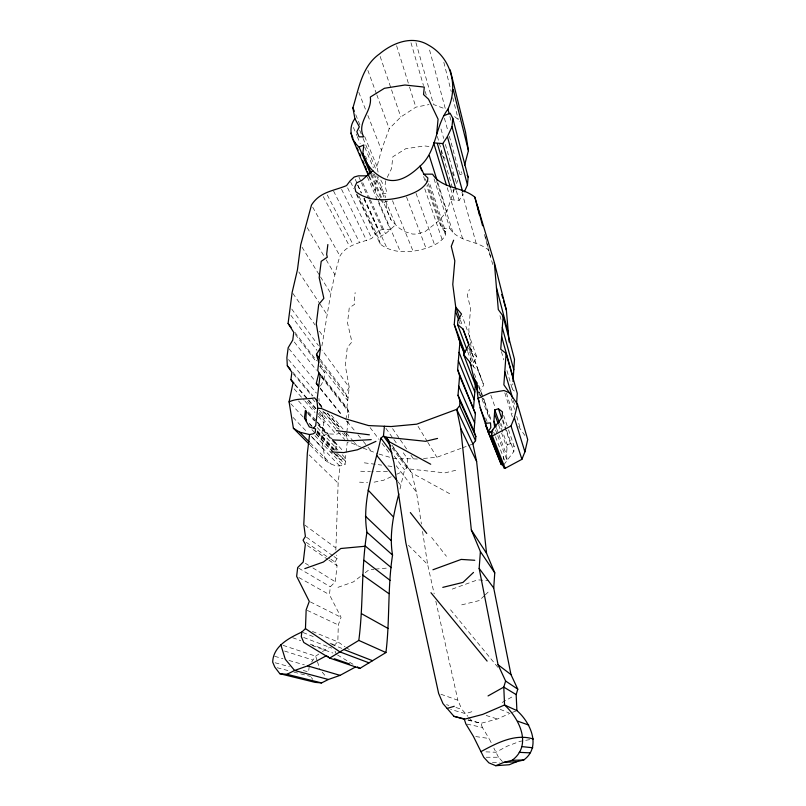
<?xml version="1.0" encoding="UTF-8"?>
<svg xmlns="http://www.w3.org/2000/svg" width="806" height="806" viewBox="0 0 806 806"><rect width="100%" height="100%" fill="white"/><g stroke="black" fill="none" stroke-linecap="round" stroke-linejoin="round"><path stroke-width="0.6" stroke-dasharray="4.03 3.02" d="M330.843 559.233L334.953 562.054L337.069 565.691L335.286 581.771L330.329 586.798L329.442 594.677L341.049 617.336L338.308 624.962L337.815 641.848L334.561 644.951L334.228 648.004M336.626 450.302L336.807 444.731L316.98 422.807M335.84 550.145L338.137 483.157L340.031 466.261L311.338 436.378M514.379 391.031L512.445 389.51L512.828 383.777M503.861 464.719L513.855 451.511L514.188 446.504L508.334 429.195M497.705 435.693L507.216 460.82L506.521 455.007L507.236 444.65L499.75 423.795M479.389 393.036L483.681 384.966L478.27 370.82L473.334 366.74L473.646 362.781L468.417 348.605M470.825 360.473L471.601 350.761L468.82 329.997L470.573 308.406L467.299 295.056L469.424 289.425M453.738 189.047L453.516 191.536L446.897 211.444L438.595 220.975L425.246 231.513L416.863 234.113L412.551 234.062L404.582 231.604L397.862 227.161L391.031 219.857L382.82 200.533M356.816 193.883L380.18 244.017C392.794 254.172 411.352 252.812 426.042 248.319C433.497 245.749 441.668 242.354 445.476 234.959L445.738 232.027L429.034 181.511M441.386 154.923L442.031 148.022M385.58 180.776L385.046 185.692L387.061 193.521L382.84 193.5L380.764 188.765L383.011 184.181L379.505 177.723M346.711 433.306L346.842 439.028M346.842 432.137L348.283 419.301M348.404 418.143L349.048 412.37L346.933 407.776L321.594 375.294M333.845 453.002L339.759 459.299L343.719 460.135L345.452 458.282L347.225 442.403L350.479 442.554L362.116 447.652M378.649 197.168C373.46 191.576 374.931 182.499 378.921 176.655M310.229 445.234C318.924 453.486 330.863 471.097 345.069 464.437L345.431 461.163L339.467 454.715M346.933 407.776L349.23 387.293L345.25 365.289L347.285 347.517L351.93 341.905L347.517 322.934L349.24 307.942L354.741 304.205L354.136 301.525L355.154 292.548M309.212 666.381L308.577 671.932L301.394 669.967M335.377 450.101L335.991 444.69L317.765 424.601M325.302 460.428L321.161 436.378L324.617 418.989L319.398 412.38M320.476 385.943L324.002 379.928L324.838 372.916L320.254 365.702M322.652 416.118L323.186 411.614M321.866 346.006C327.407 315.902 330.803 285.415 339.951 256.036C346.973 244.208 360.393 243.049 371.757 238.405L378.679 230.566L382.477 229.498L390.225 229.579L377.812 200.996M399.988 489.03L404.572 469.827L406.859 467.903L407.705 459.027L402.617 451.864M345.724 419.523L347.99 410.073L321.201 375.808M378.074 172.162L377.017 166.56L381.45 150.107L389.227 128.718L400.814 116.971L415.846 107.148L429.014 104.568M454.372 189.279L453.516 191.536L452.811 189.138M456.508 183.617L457.778 180.272M380.18 244.017L379.263 239.835L380.895 236.017L385.54 233.77L395.615 224.763L385.449 200.553M387.212 177.441L391.565 168.555L392.834 156.767L405.64 148.767L424.359 145.916L430.243 146.621M311.579 662.109L315.69 656.185L321.433 652.245M473.646 362.781L476.86 357.129L462.352 316.375M320.194 364.453L347.739 400.602L345.663 393.116L349.23 387.293L321.957 349.935M334.953 562.054L337.039 558.689L336.525 555.032M449.345 136.194L459.883 174.701L461.778 171.688M450.816 199.666L459.128 200.412L463.319 194.075M484.386 595.684L479.258 600.571L461.123 604.994M485.242 594.868L488.658 591.604M360.322 576.522L353.502 581.841L336.767 587.765M365.199 572.723L369.088 569.681L374.034 569.238M322.39 651.591L329.392 647.55M502.118 702.479L514.006 695.81M391.253 476.749L383.475 480.285L372.211 482.552M396.804 474.23L400.139 472.709M467.903 720.121L480.981 723.304L497.423 718.992L510.037 713.31M379.354 198.135L382.921 202.951L387.233 201.037L386.386 208.875L391.031 219.857M512.334 712.403L516.908 710.6M459.883 174.701L462.201 173.794M423.493 458.453L436.882 457.264L461.294 448.267M462.453 447.834L467.107 446.121M468.266 445.698L471.752 444.408M452.186 589.115L477.565 579.857L488.537 580.592M340.414 433.034L336.283 434.243L328.193 433.88L321.161 436.378L316.939 431.835M471.893 711.708L465.566 713.642L450.604 709.421M507.236 444.65L510.53 443.663L514.188 446.504M455.733 470.321L444.902 472.88L409.388 468.981L406.859 467.903L392.22 447.985M529.683 739.636L520.021 741.318L507.417 746.084L495.922 752.25L483.409 751.766M379.001 454.05L393.358 458.342L417.407 458.997M375.274 569.127L388.865 567.908M387.454 471.57L371.727 471.782M492.426 762.698L499.519 762.375M486.209 757.247L498.481 757.237L503.075 762.224M492.788 264.519L488.476 250.021C477.001 240.259 458.352 242.062 449.95 228.541L442.051 228.461L438.595 220.975L426.787 185.934M335.991 444.69L336.807 444.731M360.655 471.228L370.498 471.722M359.486 482.169L367.607 482.593M364.282 462.825L381.701 465.112M387.928 465.939L392.905 466.593M475.752 736.583L489.091 738.487L491.72 743.777M466.996 724.11L482.331 727.425L489.091 738.487M468.125 719.808L480.981 723.304L482.331 727.425M277.193 667.731L289.102 670.844M293.858 672.083L310.522 676.436M275.088 662.764L289.435 666.693M274.645 656.275L282.987 658.714M288.951 660.457L304.376 664.859M363.194 448.126L377.812 453.697M446.524 704.686L448.882 705.401M455.944 707.537L461.828 709.32L467.853 716.282M486.129 715.466L497.423 718.992M284.528 651.036L312.768 659.983M283.087 645.354L315.69 656.185L317.09 660.588M440.902 694.248L457.879 700.223L461.828 709.32M311.932 645.425L332.918 653.041M292.608 637.697L300.769 640.679M310.098 644.085L325.261 649.626M303.63 637.465L331.78 648.135M331.649 644.387L341.825 648.367M302.985 632.519L314.683 637.133M329.886 643.117L334.561 644.951M500.163 709.351L508.939 712.867M312.385 631.441L337.815 641.848L345.059 646.724M307.267 610.384L338.308 624.962M310.381 601.931L341.049 617.336M449.688 493.715L411.665 472.86L391.676 445.517M298.825 577.529L329.442 594.677M298.744 568.19L330.329 586.798M345.431 461.163L337.059 452.952M337.472 654.956L354.459 665.152M305.373 563.313L308.577 565.288M312.859 567.928L335.286 581.771M346.086 647.42L351.255 650.895M307.408 545.581L327.861 559.455M328.888 560.15L337.069 565.691M306.149 542.297L329.815 558.518M306.421 537.179L332.959 555.828M333.976 556.543L337.039 558.689M304.779 525.049L335.487 547.707M454.614 116.558L458.292 119.59L459.501 121.706M442.151 155.659L445.204 158.57M445.738 232.027L442.051 228.461L427.402 184.776M309.101 454.876L338.137 483.157M408.43 545.209L427.654 564.512L434.182 593.861M310.109 442.786L331.004 464.034M293.062 417.448L306.895 431.845M311.217 436.348L323.327 448.952M314.924 435.633L343.296 465.596M311.892 429.618L315.267 433.225M316.113 434.122L332.999 452.106M316.033 433.457L333.966 452.589M334.822 453.506L345.069 464.437M316.929 432.62L333.12 449.99M290.765 403.675L303.429 417.296M309.343 423.654L311.872 426.384M317.06 431.411L336.223 452.055M309.595 423.553L312.154 426.324M317.292 431.845L334.389 450.262M317.312 430.777L335.205 450.111M317.312 427.583L338.006 450.161M342.147 454.675L345.452 458.282M307.892 412.763L316.154 421.891M307.832 413.639L314.451 420.944M317.02 422.203L333.533 440.489M334.359 441.406L343.437 451.461M298.502 400.914L307.57 410.989M308.396 411.906L316.647 421.064M317.473 421.981L328.193 433.88M294.17 388.925L304.164 400.239M305 401.176L314.995 412.491M318.33 416.269L324.153 422.868M307.418 401.317L317.312 412.601M318.138 413.549L336.283 434.243M294.674 384.633L307.62 399.494M308.426 400.421L316.516 409.7M319.76 413.418L324.617 418.989M294.986 384.321L308.003 399.282M308.819 400.219L316.143 408.642M468.618 717.169L471.671 720.685M319.398 410.224L337.402 431.049M338.218 431.996L344.767 439.562M324.586 412.259L339.155 429.306M342.389 433.084L348.051 439.713M312.285 398.688L315.529 402.476M322.823 410.979L338.208 428.943M292.91 372.332L312.879 395.867M318.561 402.799L322.541 407.493M327.327 413.125L340.878 429.074M344.061 432.832L346.449 435.653L344.293 432.852M293.485 374.145L312.113 396.038M319.398 404.602L321.836 407.463M318.622 402.597L322.632 407.322M327.448 412.994L341.079 429.074M331.377 415.201L345.623 432.117M346.419 433.064L353.542 441.527M354.338 442.464L356.715 445.285M322.209 672.154L326.067 676.738M288.477 359.536L316.405 393.096M476.86 357.129L471.601 350.761L469.888 346.046M450.534 609.789L498.007 667.449M478.855 394.043L480.316 395.847M481.051 396.743L484.728 401.227L488.345 415.745L491.297 420.158L482.925 398.124M320.254 388.734L341.573 414.989M346.308 420.823L347.89 422.767L346.812 421.145M288.941 348.696L315.247 381.208M320.184 388.018L341.855 414.747M347.154 421.478L354.862 430.988M357.945 434.787L362.579 440.489M363.345 441.446L367.204 446.202M367.969 447.149L371.828 451.904M397.731 481.514L400.854 485.393M431.573 537.411L446.453 556.301M294.291 341.996L316.385 370.206M321.715 377.017L324.002 379.928M321.574 377.329L349.048 412.37M311.287 677.423L312.809 679.398M295.278 334.359L316.496 362.045M319.529 365.995L324.838 372.916M294.835 332.243L316.597 360.745M396.189 465.677L416.5 492.194L421.417 524.061M370.075 427.563L379.092 439.482M382.094 443.451L388.855 452.388M320.556 361.471L348.041 397.862M320.234 359.295L345.663 393.116M394.215 455.974L404.572 469.827M290.895 315.297L316.99 350.398M291.722 309.03L318.451 345.593M392.018 445.144L411.665 472.86L416.5 492.194M385.893 428.308L393.157 438.555M393.892 439.572L397.519 444.69M292.87 293.424L315.136 325.06M319.448 331.185L323.045 336.283M322.057 407.373L319.267 403.393L318.954 398.446M518.621 426.535L524.857 435.482M392.552 428.601L399.625 438.837M400.33 439.864L406.687 449.083M410.929 455.229L413.76 459.319M298.804 271.944L319.418 303.137M320.103 304.184L327.659 315.62M301.998 247.14L319.841 275.813M320.506 276.871L330.42 292.8M418.032 426.303L427.13 441.255M427.785 442.323L436.882 457.264M307.217 227.645L325.574 258.776M326.208 259.854L335.064 274.876M336.525 453.647L339.759 459.299M312.708 207.172L339.951 256.036M323.266 196.583L349.532 246.314M327.276 194.921L353.199 244.812M498.481 757.237L493.826 748.018M333.543 190.992L359.426 242.253M341.573 189.339L366.74 240.793M347.628 187.838L371.757 238.405M452.166 172.403L454.735 177.824M350.64 181.985L353.814 188.775M356.464 194.437L374.971 234.062M358.942 196.049L379.263 239.835M355.245 179.305L357.33 183.859M357.844 184.997L361.491 192.977M364.1 198.669L378.679 230.566M357.632 185.179L361.249 193.087M363.838 198.739L380.895 236.017M364.161 198.105L387.404 249.024M358.902 176.967L360.947 181.541M361.461 182.68L368.634 198.669M369.148 199.807L382.477 229.498M362.73 182.7L369.823 198.588M370.337 199.727L385.54 233.77M378.256 200.543L400.27 251.361M367.385 176.998L377.319 199.858M368.554 175.819L376.513 194.276M335.034 651.137L336.414 654.311M369.42 176.312L375.284 189.954M370.75 174.449L381.46 199.535M381.943 200.674L382.921 202.951M371.667 174.237L382.457 199.636M353.381 127.408L356.786 135.468M357.27 136.617L360.181 143.528M365.531 156.193L366.992 159.638M372.825 173.451L376.231 181.511M374.306 174.036L384.966 199.404M364.775 147.246L373.38 167.85M376.724 175.859L385.792 197.601M359.718 130.27L362.599 137.232M363.073 138.39L376.523 170.852M355.738 114.704L359.99 125.071M364.715 136.597L377.017 166.56M392.472 200.634L413.226 251.553M485.696 417.951L487.056 421.407M358.801 92.307L366.055 110.805M367.858 115.429L381.45 150.107M493.685 432.127L495.005 435.532M495.448 436.671L505.533 462.775M479.348 392.3L481.595 398.164M482.048 399.333L488.345 415.745M406.546 197.017L426.042 248.319M478.512 386.527L482.482 396.965M474.341 373.762L476.074 378.336M478.663 385.208L484.728 401.227M495.549 429.991L497.272 434.555M496.546 428.278L506.521 455.007M467.641 351.517L473.334 366.74M459.269 321.534L460.135 323.871M469.163 348.454L471.319 354.308M367.858 70.354L376.402 93.698M376.835 94.866L389.227 128.718M460.448 320.103L462.594 325.997M469.767 346.802L483.681 384.966M469.364 346.439L480.245 375.989M498.672 425.034L501.171 431.915M501.584 433.064L507.004 447.985M416.027 193.329L434.656 244.984M490.834 395.222L495.398 408.098M500.808 423.311L502.884 429.165M502.46 420.41L510.53 443.663M502.894 419.755L506.148 429.165M506.551 430.344L513.855 451.511M380.15 56.44L400.814 116.971M424.762 188.775L442.212 239.755M503.649 415.352L507.941 428.046M425.427 178.872L427.009 183.597M423.634 176.585L425.205 181.259M428.339 183.506L445.476 234.959M434.041 178.892L449.95 228.541M436.721 181.3L453.113 232.984M317.443 661.696L319.891 669.403M437.9 182.952L446.897 211.444M504.808 392.865L512.596 417.639M396.602 45.69L409.186 85.869M409.549 87.058L415.846 107.148M506.47 393.167L512.777 413.498M447.219 187.727L462.704 238.949M511.377 398.829L514.913 410.566M516.686 416.43L520.565 429.336M513.321 400.431L514.742 405.206M450.685 188.554L454.201 200.382M410.989 42.768L423.472 85.557M425.205 91.501L426.243 95.068M437.356 136.416L452.458 187.939M501.433 351.638L503.841 359.919M506.934 370.579L512.445 389.51M456.347 190.74L459.128 200.412M415.946 42.678L433.557 104.528L445.396 108.981L428.863 47.373M441.003 128.98L443.693 138.481M445.386 144.425L456.176 182.428M461.909 192.11L476.104 243.059M444.398 118.139L448.025 131.378M499.942 315.62L501.584 321.685M449.869 116.467L451.159 121.323M485.383 236.682L489.131 251.24M489.444 252.449L491.005 258.514M484.436 234.395L488.476 250.021M443.834 62.334L451.219 91.572M452.76 97.657L458.292 119.59M435.824 601.195L457.879 700.223M422.546 531.416L427.654 564.512M503.438 456.428L503.659 459.601"/><path stroke-width="1.21" d="M305.847 420.732L306.24 410.929L305.343 410.899L304.456 418.032L309.353 426.928L315.609 428.933L315.176 432.54L313.202 433.819L309.595 434.565L307.338 453.163L303.791 524.323L305.403 536.453L303.066 540.181L305.363 544.201L303.237 561.994L297.686 567.565L296.638 576.3L309.282 601.387L306.159 609.86L305.454 628.609L301.817 632.065L301.283 636.579L303.771 642.463L329.714 658.099L359.879 668.406L385.933 652.548C389.953 620.157 387.474 587.393 392.552 555.062C389.036 534.509 393.65 513.734 398.829 493.877M329.714 658.099L358.811 640.407C363.536 604.48 361.048 568.099 366.942 532.252C361.662 500.194 374.175 468.981 380.895 438.152L383.444 436.026L384.432 426.263M464.327 719.244L465.818 723.848L473.334 736.241L483.751 757.257L488.869 762.849L495.73 765.7L509.211 764.753L516.555 761.751L523.799 759.967C541.652 746.89 530.449 722.307 516.908 710.6L504.556 704.998L482.734 714.408L464.327 719.244L453.929 716.322L442.998 703.618L438.635 693.452L405.811 542.579L393.933 462.725L388.714 441.456L386.225 437.195L383.444 436.026L390.759 445.99M495.73 765.7L503.982 762.325L512.112 760.32C532.494 745.348 519.447 718.64 504.556 704.998L503.78 687.105L505.614 681.04L498.058 664.779L479.157 568.421L480.396 551.586L471.339 529.975L460.73 428.49L456.73 409.347L459.632 405.72L460.004 401.187L458.02 395.232L459.611 375.918L457.617 369.591L459.904 342.187L454.252 324.506L455.733 307.126L452.771 284.447L454.816 260.862L451.269 246.344L453.647 240.178M512.989 381.48L514.49 359.385L503.125 316.254L498.299 309.544L494.33 262.504L474.825 197.138C462.201 186.599 441.829 188.836 432.53 174.167L423.845 174.146L420.087 166.066C436.902 151.538 434.928 126.351 447.945 109.183C458.604 86.03 451.098 57.438 428.218 44.955C411.997 35.111 392.603 42.92 379.344 54.062C361.834 66.455 358.872 88.66 352.897 107.792L354.912 118.673L359.325 126.774L356.836 131.751L359.073 136.849L363.697 136.829C356.101 122.583 372.584 111.55 370.307 97.063L384.391 88.297L404.924 85.013L424.288 87.088L423.543 94.554L428.56 99.229L438.071 119.167L436.651 134.018M516.555 404.038L517.271 393.328L506.087 353.431L500.748 349.27L503.125 316.254M516.908 710.6L516.162 694.601L517.784 689.17L510.974 674.602L493.715 588.017L494.763 572.854L486.552 553.329L471.339 529.975M506.087 353.431L503.871 384.794L517.502 404.199L527.708 439.582L524.908 451.844L521.915 459.309L505.161 468.306L504.093 468.256L491.197 435.905L492.809 429.86M494.683 427.704L493.937 421.296L494.763 409.891L498.43 408.793L502.47 411.896L502.088 417.407L490.945 432.016L488.083 431.885C483.268 415.886 476.024 400.239 477.192 383.052L473.948 378.226L470.009 362.307L463.541 354.479L468.921 344.484L463.007 329.019L457.576 324.586L457.939 320.254L461.516 314.048L455.733 307.126L460.025 318.924M486.552 553.329L476.608 461.395L472.921 443.975L475.53 440.701L475.842 436.57L474.029 431.139L475.389 413.569L457.617 369.591M473.565 407.796L475.429 383.968M464.357 191.788L467.46 184.927L468.125 177.098L452.781 118.25L450.121 113.233L443.743 115.732M455.995 189.531L442.776 143.579L447.421 136.667L452.015 126.723L452.781 118.25M421.659 170.741L420.087 166.066C410.345 175.426 396.411 185.39 382.638 177.914C372.846 172.887 365.753 164.061 362.841 153.452L363.828 144.959L359.083 147.085C350.701 140.032 347.97 127.62 354.912 118.673M327.851 244.53L326.652 254.303L327.296 257.215L321.211 261.325L319.176 277.677L323.861 298.331L318.702 304.477L316.305 323.901L320.476 347.92L317.755 370.367L320.053 375.384L316.97 400.914L317.755 408.33L315.66 425.78L313.725 427.825M309.343 444.338L293.394 428.238L289.072 401.862L293.052 382.779L290.916 379.646L291.873 372.251L287.319 365.743L286.886 357.622L288.175 347.739L292.769 340.041L293.757 332.374L288.085 323.408L292.145 292.407L297.434 269.859L300.678 245.014L311.489 205.006C320.063 191.556 333.563 191.042 346.55 185.592L350.116 180.846L354.207 177.028L358.388 175.829L366.891 175.849M491.197 435.905L492.365 435.955L511.004 425.961L514.349 417.72L517.502 404.199M318.672 386.789L316.315 383.243L318.904 372.876L320.435 374.83M464.629 165.069L468.427 150.631L465.556 132.305L450.191 69.87M318.713 362.499L316.486 354.328L320.476 347.92M301.817 632.065C289.142 637.939 273.163 646.17 272.69 662.109L274.816 667.106L279.823 673.695L315.096 682.36L321.564 682.914L328.385 679.488L340.072 675.357L355.476 667.015M473.505 572.421L462.997 582.406L442.786 587.373M372.846 170.58L361.713 180.433L356.595 182.922L354.781 187.063L355.748 191.606C369.692 202.588 390.023 200.805 406.103 195.848C414.314 192.987 423.301 189.269 427.563 181.169L427.865 177.985L423.845 174.146M488.043 695.931L503.78 687.105L516.162 694.601M279.823 673.695L286.996 674.3L294.613 670.481L307.63 665.867L326.067 655.893L328.415 656.709M480.91 751.666C496.617 743.142 515.094 733.248 533.31 739.001M375.969 441.356L357.481 449.778L343.749 452.579L330.934 451.965M432.933 569.761L461.203 559.414L474.774 560.281M289.072 401.862C297.162 397.963 306.129 399.605 314.612 397.862L316.97 400.914M304.819 568.623L323.418 562.014L340.807 548.503L365.491 546.216L391.343 567.686M447.149 708.444L454.231 706.278M437.537 438.434L425.528 441.305L386.225 437.195L389.117 441.164M371.223 439.623L351.345 440.781L332.324 439.915M503.982 762.325L516.555 761.751M512.112 760.32L523.799 759.967M446.524 185.461L433.638 142.843L442.776 143.579M317.755 408.33L321.352 408.471L344.837 418.626L368.574 425.578L391.132 426.545L416.732 424.168L456.73 409.347L472.921 443.975M519.185 752.341L530.096 752.854M488.98 432.58L485.272 423.341L490.511 422.888L490.814 427.543L488.083 431.885L501.282 464.599L502.994 464.679M522.238 746.638L532.806 747.777M336.404 430.656L369.39 434.827M293.394 428.238L299.651 432.167L309.595 434.565M453.929 716.322L464.578 718.942M286.996 674.3L321.564 682.914M328.385 679.488L294.613 670.481L285.284 659.268L280.76 644.578M307.63 665.867L340.072 675.357M334.278 658.734L349.542 663.993M517.774 721.199L528.766 725.078M369.007 662.844L339.91 651.893L305.454 628.609M343.84 649.505L372.523 660.708M509.614 392.965L504.072 390.507L489.998 392.885L477.978 398.365L479.338 401.821M358.811 640.407L385.933 652.548M388.714 441.456L430.706 464.246M361.551 613.709L388.22 628.539M357.411 666.915L359.879 668.406M505.614 681.04L517.784 689.17M362.519 574.96L388.845 593.619M498.058 664.779L510.974 674.602M364.03 560.291L390.114 580.391M366.942 532.252L392.552 555.062M365.38 516.142L391.051 540.494M299.651 432.167L309.232 441.9M368.1 490.068L393.338 516.888M304.456 418.032L306.169 419.876M305.343 410.899L306.995 412.722M290.916 379.646L294.17 383.394M287.319 365.743L290.513 369.511M430.968 592.722L487.116 661.091M316.315 383.243L318.632 386.104M376.664 455.309L396.955 480.537M410.345 512.576L426.757 533.411M288.085 323.408L291.077 327.337M316.486 354.328L319.478 358.307M380.895 438.152L391.988 453.002M479.157 568.421L493.715 588.017M480.396 551.586L494.763 572.854M467.148 175.234L468.125 177.098M460.73 428.49L476.608 461.395M459.632 405.72L475.53 440.701M460.004 401.187L475.842 436.57M458.02 395.232L474.029 431.139M458.765 386.225L474.663 422.949M352.131 137.755L368.554 175.819M350.822 133.091L352.776 137.645M354.741 142.188L355.718 144.465M357.179 147.881L358.156 150.148M359.627 153.563L360.604 155.84M362.569 160.384L364.03 163.799M365.007 166.076L366.478 169.482M367.455 171.759L368.926 175.174M359.083 147.085L370.266 173.31M362.841 153.452L371.234 173.26M459.611 375.918L475.389 413.569M352.897 107.792L354.318 111.248M458.362 360.715L474.19 399.716M490.844 437.195L492.234 440.66M494.088 445.275L495.478 448.74M496.405 451.048L498.723 456.821M485.817 425.86L501.282 464.599M480.044 407.635L484.678 419.271M484.366 419.14L485.766 422.646M459.057 352.293L474.794 392.038M490.945 432.016L491.862 434.343M492.365 435.955L505.161 468.306M463.541 354.479L478.401 392.885M458.322 337.23L464.165 352.474M473.948 378.226L477.545 387.605M459.904 342.187L464.367 353.794M454.252 324.506L464.971 352.595M470.009 362.307L471.309 365.743M493.937 421.296L496.113 427.109M457.576 324.586L467.208 350.348M455.4 310.995L458.846 320.355M463.007 329.019L468.941 345.27M494.501 413.559L498.249 423.885M494.763 409.891L499.337 422.636M498.43 408.793L501.654 418.092M511.004 425.961L521.915 459.309M429.276 155.649L437.144 180.574M514.349 417.72L524.908 451.844M501.725 294.553L502.803 298.16M503.518 300.557L506.38 310.169L509.14 342.026M504.798 371.737L512.606 398.033M437.356 143.599L450.342 187.375M501.654 336.686L513.221 378.034M447.421 136.667L462.664 191.687M502.309 327.599L513.785 369.742M447.945 109.183L449.224 114.039M452.015 126.723L467.46 184.927M496.466 287.772L508.385 333.311M477.575 206.356L482.572 225.761M474.825 197.138L479.479 215.162M494.33 262.504L506.38 310.169M453.244 89.627L468.427 150.631"/></g></svg>
